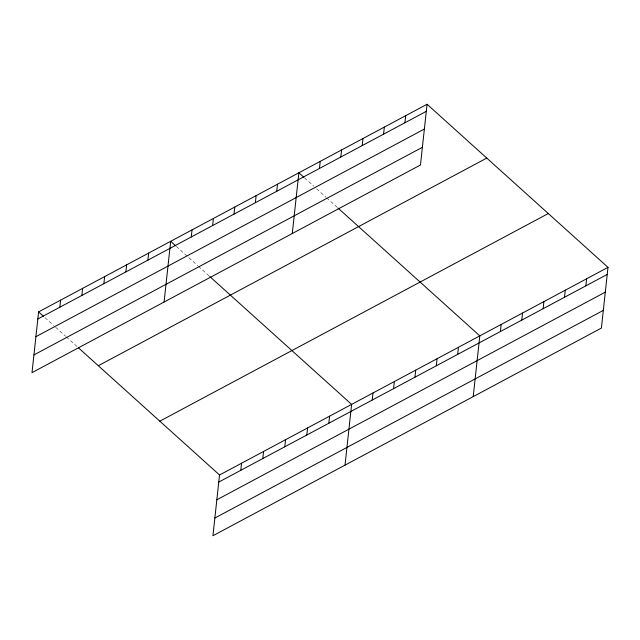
<?xml version="1.0" encoding="UTF-8"?>
<svg xmlns="http://www.w3.org/2000/svg" width="640" height="640" viewBox="0 0 640 640"><rect width="100%" height="100%" fill="white"/><g stroke="black" fill="none" stroke-linecap="round" stroke-linejoin="round"><path stroke-width="0.48" stroke-dasharray="3.2 2.4" d="M304.56 177.912L313.8 186.24M316.64 188.8L325.88 197.128M326.592 197.768L337.256 207.384M176.36 246.432L197.688 265.656M198.4 266.296L209.064 275.904M45 317.672L53.528 325.36M55.656 327.28L65.608 336.256M66.32 336.896L76.984 346.504"/><path stroke-width="0.96" d="M38.6 311.904L32 372.648L420.464 165L427.064 104.264L38.6 311.904L43.576 316.392M59.84 307.216L60.608 300.136M81.856 295.448L82.624 288.376M103.872 283.68L104.64 276.608M125.88 271.92L126.648 264.84M147.896 260.152L148.664 253.072M164.08 302.048L170.68 241.304L175.656 245.792M191.272 236.96L192.04 229.888M212.64 225.544L213.408 218.464M234.008 214.12L234.776 207.048M78.408 347.784L219.536 475L212.936 535.736L601.4 328.096L608 267.352L427.064 104.264M255.368 202.704L256.136 195.624M240.776 470.312L241.552 463.232M276.736 191.28L277.504 184.2M262.792 458.544L263.56 451.464M292.272 233.528L298.872 172.784L303.848 177.272M284.808 446.776L285.576 439.696M319.464 168.44L320.232 161.36M306.816 435.008L307.584 427.928M340.832 157.024L341.6 149.944M328.832 423.24L329.6 416.168M362.2 145.6L362.968 138.52M345.016 465.144L351.616 404.4L209.768 276.544M383.56 134.176L384.336 127.104M372.208 400.056L372.976 392.976M404.928 122.76L405.696 115.68M393.576 388.632L394.344 381.56M414.944 377.216L415.712 370.136M436.304 365.792L437.072 358.72M457.672 354.376L458.44 347.296M473.208 396.616L479.808 335.872L337.968 208.024M500.4 331.536L501.176 324.456M521.768 320.112L522.536 313.032M543.136 308.688L543.904 301.616M564.504 297.272L565.272 290.192M585.864 285.848L586.632 278.776M37.832 318.984L426.296 111.336M35.904 336.696L424.368 129.048M33.92 354.936L422.392 147.296M98.304 365.728L486.776 158.08M159.824 421.176L548.288 213.536M219.536 475L608 267.352M218.768 482.08L607.232 274.432M216.84 499.784L605.304 292.136M214.864 518.032L603.328 310.384"/></g></svg>
